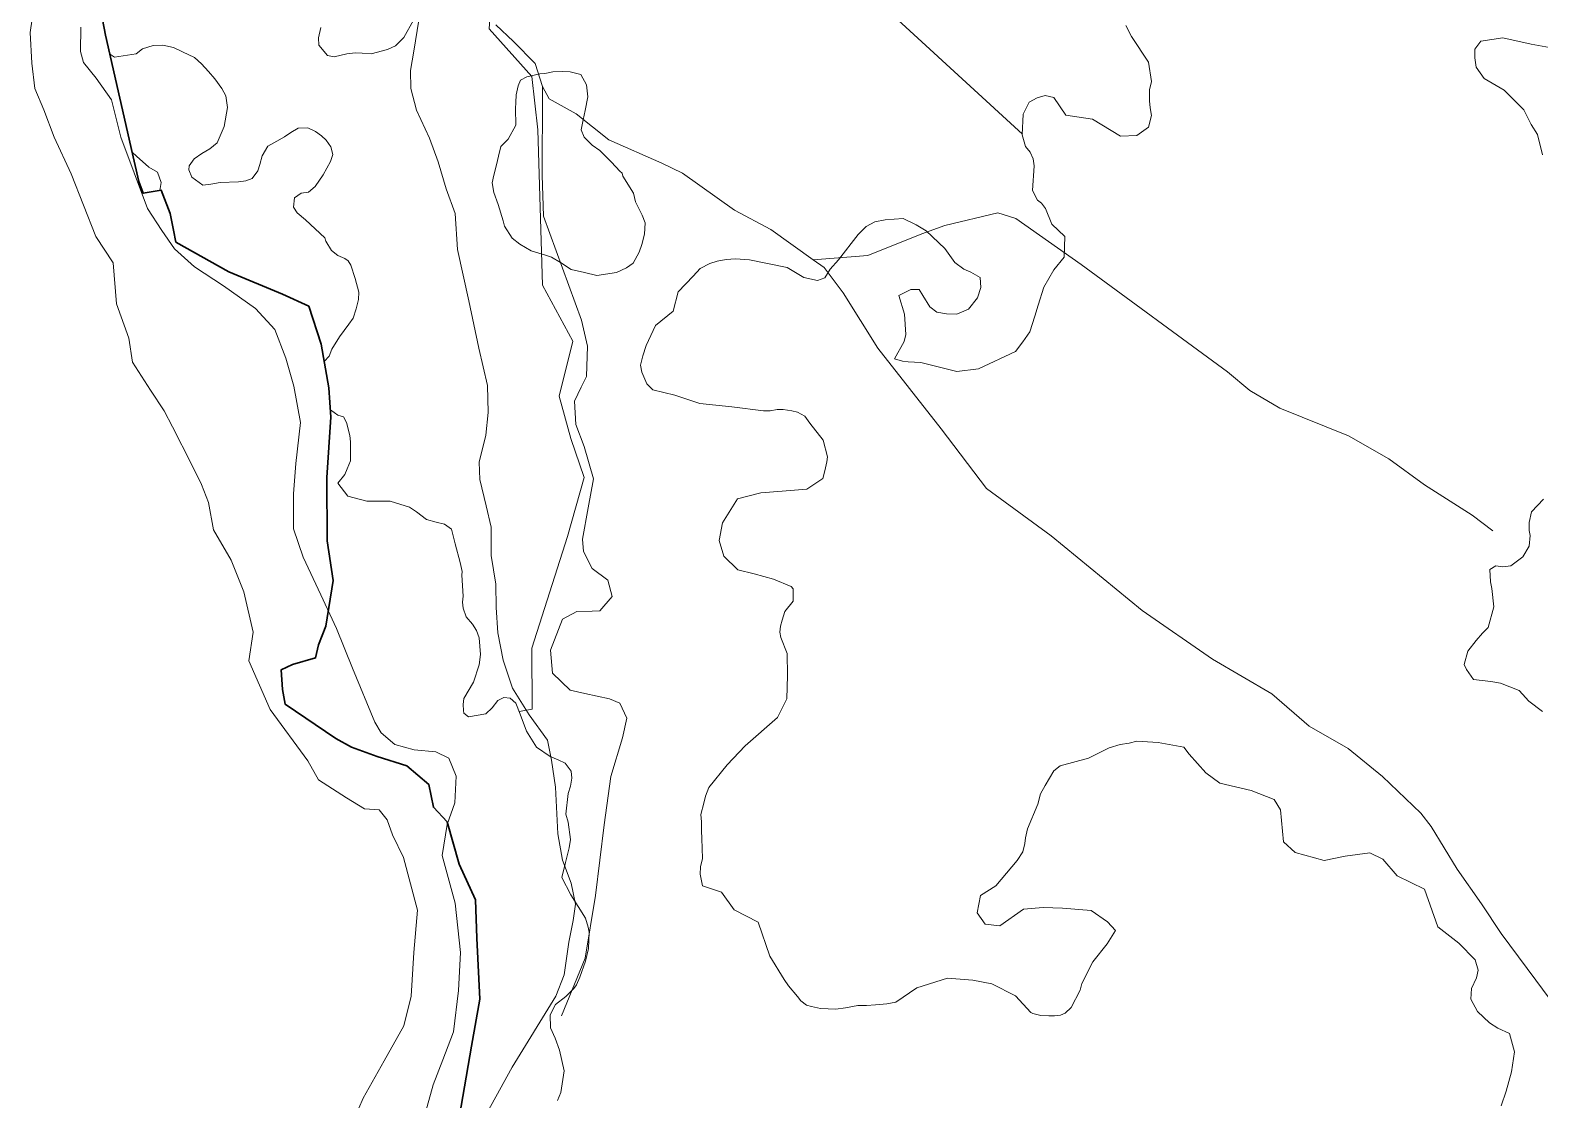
# Model space of a CAD drawing. Header units: metres. Extents: x 4652992 to 4879070, y 2074171 to 2309877.
# Drawn here: x 4653483.7 to 4653619.9, y 2307784.4 to 2307880.8 of the extents above; entities that cross this region are included whole.
import ezdxf

# ---------------------------------------------------------------- set-up
doc = ezdxf.new("R2010")
doc.units = ezdxf.units.M
doc.header["$MEASUREMENT"] = 0
doc.linetypes.add('DGN Style 3', pattern=[92.779933, 66.271381, -26.508552])
for name, color, linetype, lineweight in [('Level 1', 2, 'Continuous', 0), ('Level 2', 6, 'Continuous', 0), ('Level 20', 30, 'DGN Style 3', 0), ('Level 37', 3, 'Continuous', 0), ('Level 40', 1, 'Continuous', 0)]:
    doc.layers.add(name, color=color, linetype=linetype, lineweight=lineweight)
doc.layers.add('Limite', color=38, linetype='Continuous', lineweight=0, plot=False)

msp = doc.modelspace()

# ---------------------------------------------------------------- linework, layer by layer
at = {"layer": 'Level 1'}
for points in [[(4653531.627932, 2307791.94208, 1282.1875), (4653533.753115, 2307797.139529, 1282.075), (4653534.701296, 2307802.785891, 1281.95), (4653535.468691, 2307809.158327, 1281.6875), (4653536.072695, 2307813.541506, 1281.275), (4653537.127932, 2307817.014284, 1280.9875), (4653537.525088, 2307818.79529, 1280.875), (4653536.89313, 2307820.151308, 1280.7625), (4653535.95331, 2307820.547488, 1280.6875), (4653533.750307, 2307821.006716, 1280.625), (4653532.414675, 2307821.304079, 1280.6125), (4653530.826296, 2307822.841677, 1280.5875), (4653530.640078, 2307824.939699, 1280.5875), (4653531.72748, 2307827.719729, 1280.5875), (4653533.001284, 2307828.402102, 1280.5625), (4653534.409731, 2307828.431277, 1280.55), (4653535.10248, 2307828.46393, 1280.5), (4653536.205324, 2307829.776308, 1280.4625), (4653535.814089, 2307831.234316, 1280.425), (4653534.399905, 2307832.296877, 1280.4), (4653533.616091, 2307833.811281, 1280.375), (4653533.521487, 2307834.922732, 1280.3625), (4653534.031679, 2307837.769106, 1280.3), (4653534.518923, 2307840.371279, 1280.1625), (4653533.676882, 2307843.300722, 1279.925), (4653532.933291, 2307845.273501, 1279.775), (4653532.812929, 2307847.387697, 1279.525), (4653533.407717, 2307848.65729, 1279.3625), (4653533.900088, 2307849.607119, 1279.1125), (4653533.978091, 2307852.331484, 1278.7375), (4653533.445925, 2307854.693484, 1278.6625), (4653530.020083, 2307864.055727, 1278.3625), (4653529.881533, 2307867.763125, 1278.2), (4653529.918309, 2307875.155064, 1277.1257), (4653529.921328, 2307875.761721, 1277.0375), (4653529.263308, 2307877.839907, 1276.8), (4653527.309084, 2307879.832888, 1276.55), (4653525.71393, 2307881.340884, 1276.4375)], [(4653622.041689, 2307791.807497, 1336), (4653619.566714, 2307795.161501, 1334), (4653616.421084, 2307799.381533, 1329), (4653614.658327, 2307802.04529, 1327), (4653612.472292, 2307805.163332, 1325), (4653610.111696, 2307809.00812, 1321), (4653609.187685, 2307810.218874, 1320), (4653605.70508, 2307813.525515, 1319), (4653602.619875, 2307816.056704, 1317), (4653599.088686, 2307818.083681, 1315), (4653595.718874, 2307820.981325, 1313), (4653590.391299, 2307824.116091, 1313), (4653584.038882, 2307828.509096, 1312), (4653575.834292, 2307835.248293, 1304), (4653569.98688, 2307839.516482, 1296), (4653565.882693, 2307844.902712, 1292), (4653560.183901, 2307852.166872, 1287), (4653557.056887, 2307857.168093, 1283), (4653555.3277, 2307859.426333, 1282), (4653554.343166, 2307860.133174, 1281.643559), (4653550.528506, 2307862.871889, 1280.2625), (4653547.254702, 2307864.601504, 1279.975), (4653542.561526, 2307867.960879, 1279.5), (4653540.694277, 2307868.845705, 1279.2875), (4653535.917038, 2307870.966704, 1278.78871), (4653532.958681, 2307873.289126, 1278.3875), (4653530.515078, 2307874.648928, 1278), (4653529.921328, 2307875.761721, 1277.1257)], [(4653615.661074, 2307835.693911, 1323), (4653613.798708, 2307837.096499, 1320), (4653609.514284, 2307839.831118, 1316), (4653606.288698, 2307842.172488, 1314), (4653602.650332, 2307844.260927, 1312), (4653596.443911, 2307846.765688, 1308), (4653593.752505, 2307848.360476, 1306.4875), (4653591.7381, 2307850.015505, 1305.1375), (4653578.532107, 2307859.697512, 1292.875), (4653572.623904, 2307863.846682, 1288.675), (4653571.004702, 2307864.36188, 1287.8625), (4653566.230288, 2307863.226321, 1285.675), (4653564.144472, 2307862.483095, 1284.85), (4653559.28113, 2307860.53113, 1283.125), (4653554.343166, 2307860.133174, 1281.402)]]:
    msp.add_polyline3d(points, dxfattribs=at)
at = {"layer": 'Level 2'}
for points in [[(4653512.942324, 2307782.704714, 1280.0578), (4653513.740725, 2307784.524294, 1279.9451), (4653515.640078, 2307787.876284, 1279.8299), (4653517.391482, 2307791.029482, 1279.6378), (4653518.079287, 2307793.707705, 1279.5097), (4653518.29529, 2307797.657107, 1279.3721), (4653518.650088, 2307801.461916, 1279.1964), (4653517.372927, 2307806.218081, 1279.1964), (4653516.389284, 2307808.276491, 1279.1964), (4653515.905703, 2307809.613283, 1279.1464), (4653515.164675, 2307810.537112, 1279.1464), (4653513.840273, 2307810.613711, 1278.9026), (4653512.218508, 2307811.599917, 1278.8534), (4653509.707094, 2307813.220095, 1278.8172), (4653508.732912, 2307814.940676, 1278.793), (4653505.356692, 2307819.572878, 1278.4923), (4653503.416079, 2307823.958498, 1278.0197), (4653503.797488, 2307826.539919, 1277.3693), (4653502.974489, 2307830.181887, 1276.7089), (4653501.821108, 2307833.047488, 1276.4252), (4653500.233706, 2307835.781313, 1276.0964), (4653499.772524, 2307838.231325, 1275.8839), (4653499.135683, 2307839.881533, 1275.6664), (4653498.233095, 2307841.698305, 1275.5339), (4653496.541506, 2307845.056887, 1275.5339), (4653495.775698, 2307846.514529, 1275.4061), (4653494.551333, 2307848.379275, 1275.2928), (4653492.922304, 2307850.894472, 1275.09), (4653492.5907, 2307853.07593, 1274.7438), (4653491.469301, 2307856.159914, 1274.2511), (4653491.161501, 2307859.859682, 1274.0105), (4653489.619875, 2307862.23511, 1273.878), (4653487.386721, 2307867.900332, 1273.3619), (4653485.85248, 2307871.203127, 1273.0165), (4653484.923098, 2307873.668886, 1272.9064), (4653484.092898, 2307875.586733, 1272.8577), (4653483.832705, 2307877.87372, 1272.8397), (4653483.686281, 2307880.624514, 1272.8345), (4653484.019717, 2307882.899294, 1272.8339)], [(4653488.249087, 2307881.111696, 1272.8375), (4653488.223879, 2307878.907473, 1272.8375), (4653488.506533, 2307877.94208, 1272.8625), (4653489.648318, 2307876.505129, 1272.925), (4653491.016909, 2307874.550905, 1273.0375), (4653491.853884, 2307871.190127, 1273.3), (4653494.279299, 2307864.767885, 1273.8875), (4653495.575503, 2307862.767519, 1274.05), (4653496.700503, 2307861.116274, 1274.275), (4653498.517519, 2307859.497927, 1274.6375), (4653501.12488, 2307857.796877, 1275.1375), (4653504.028689, 2307855.74988, 1275.3125), (4653505.74988, 2307853.841494, 1275.4375), (4653506.758913, 2307851.251528, 1275.5375), (4653507.471499, 2307848.72748, 1275.5375), (4653508.077883, 2307845.449099, 1275.7125), (4653507.662905, 2307841.775698, 1275.8875), (4653507.452883, 2307839.021487, 1276.1), (4653507.436892, 2307835.881716, 1276.3875), (4653508.327273, 2307833.318117, 1276.7125), (4653509.902102, 2307829.9173, 1277.4875), (4653511.342287, 2307826.889101, 1278.05), (4653512.781924, 2307823.300478, 1278.5), (4653514.777102, 2307818.436892, 1278.8), (4653515.369326, 2307817.464724, 1278.825), (4653516.597109, 2307816.413088, 1278.85), (4653518.326113, 2307815.934878, 1278.9), (4653520.305727, 2307815.742922, 1279.05), (4653521.454897, 2307815.175905, 1279.15), (4653522.122317, 2307813.564516, 1279.15), (4653521.991518, 2307811.166079, 1279.15), (4653521.30469, 2307809.2027, 1279.2), (4653520.867312, 2307806.405703, 1279.2), (4653522.02289, 2307802.10248, 1279.2), (4653522.526308, 2307797.664309, 1279.3875), (4653522.348696, 2307794.218081, 1279.4875), (4653521.890688, 2307790.492129, 1279.625), (4653520.923281, 2307787.968691, 1279.8125), (4653520.051516, 2307785.735293, 1279.9), (4653519.215273, 2307782.684695, 1280.075)]]:
    msp.add_polyline3d(points, dxfattribs=at)
at = {"layer": 'Level 20', "linetype": 'Continuous'}
msp.add_polyline3d([(4653524.232017, 2307781.948055, 1282.8384), (4653527.175505, 2307787.306979, 1282.5384), (4653531.124696, 2307793.706724, 1282.4732), (4653531.886905, 2307795.634814, 1282.6132), (4653532.104591, 2307797.319019, 1282.5432), (4653532.298946, 2307798.579999, 1282.4732), (4653532.695936, 2307800.554068, 1282.4732), (4653532.897607, 2307802.008767, 1282.4032), (4653532.503771, 2307803.896358, 1282.2632), (4653531.726682, 2307805.991514, 1282.1232), (4653531.290271, 2307808.358907, 1281.9832), (4653531.091142, 2307812.56344, 1281.9132), (4653530.743313, 2307815.00805, 1281.8432), (4653530.355868, 2307816.798765, 1281.7732), (4653528.72367, 2307819.080965, 1281.5632), (4653527.19746, 2307821.513198, 1281.4232), (4653526.355124, 2307824.037475, 1281.3532), (4653525.878353, 2307826.500572, 1281.2832), (4653525.747916, 2307828.762471, 1281.1432), (4653525.710226, 2307830.875815, 1281.0032), (4653525.272154, 2307833.466344, 1280.7232), (4653525.279022, 2307836.0342, 1280.5132), (4653524.840281, 2307837.957585, 1280.3732), (4653524.252083, 2307840.332124, 1280.2332), (4653524.204919, 2307841.878323, 1279.9532), (4653524.791671, 2307844.314881, 1279.7432), (4653525.025137, 2307846.356348, 1279.5332), (4653524.965172, 2307848.785626, 1279.4632), (4653524.167803, 2307852.17109, 1279.4632), (4653523.273354, 2307856.430933, 1279.3232), (4653522.256992, 2307861.052452, 1279.3232), (4653522.043151, 2307864.320027, 1279.2532), (4653521.218709, 2307866.54056, 1278.9732), (4653520.509952, 2307868.972645, 1278.7632), (4653519.731801, 2307871.115163, 1278.6232), (4653518.557142, 2307873.620972, 1278.5532), (4653518.025463, 2307875.571781, 1278.5532), (4653518.000445, 2307877.210911, 1278.5532), (4653518.29451, 2307878.966865, 1278.5532), (4653518.766741, 2307881.753784, 1278.2732)], dxfattribs=at)
at = {"layer": 'Level 37'}
for points in [[(4653554.620443, 2307888.557278, 1281.3737), (4653563.074828, 2307880.774638, 1285.5737), (4653573.218041, 2307871.461033, 1290.865881)], [(4653525.424825, 2307885.958438, 1278.363689), (4653525.095316, 2307880.962568, 1278.363689), (4653528.966372, 2307876.680978, 1278.363689), (4653529.490713, 2307871.86308, 1279.273689), (4653529.922987, 2307857.834935, 1281.23369), (4653532.656691, 2307852.797081, 1281.303689), (4653531.427626, 2307847.839356, 1281.863689), (4653532.472272, 2307844.02047, 1281.723689), (4653533.683105, 2307840.49523, 1281.79369), (4653532.175078, 2307835.184705, 1282.143689), (4653528.953826, 2307825.098293, 1282.42369), (4653528.977992, 2307819.591152, 1282.42369), (4653527.818246, 2307819.389212, 1282.346933)]]:
    msp.add_polyline3d(points, dxfattribs=at)
at = {"layer": 'Level 40', "color": 3}
for points in [[(4653518.288613, 2307881.748267, 1283.242636), (4653517.393559, 2307880.194624, 1282.042636), (4653516.644287, 2307879.436304, 1282.042636), (4653515.935005, 2307879.104954, 1282.042636), (4653514.454156, 2307878.706309, 1282.042636), (4653513.651478, 2307878.771071, 1282.042636), (4653513.027445, 2307878.79366, 1282.042636), (4653512.255816, 2307878.726373, 1282.042636), (4653511.115201, 2307878.434383, 1282.042636), (4653510.519542, 2307878.574968, 1282.042636), (4653509.737183, 2307879.507924, 1282.042636), (4653509.700754, 2307880.140114, 1282.042636), (4653509.9284, 2307881.08412, 1282.042636)], [(4653616.414622, 2307783.840576, 1341.7447), (4653616.878397, 2307785.146155, 1341.7447), (4653617.356307, 2307786.895363, 1341.1447), (4653617.631692, 2307788.687363, 1340.5447), (4653617.176267, 2307790.346299, 1339.9447), (4653616.135989, 2307790.820836, 1338.7447), (4653615.379091, 2307791.309494, 1337.5447), (4653614.2993, 2307792.32522, 1336.9447), (4653613.693262, 2307793.434223, 1335.4447), (4653613.740503, 2307794.411736, 1335.4447), (4653614.211195, 2307795.376148, 1335.4447), (4653614.342628, 2307796.05507, 1335.4447), (4653614.094203, 2307796.982627, 1334.8447), (4653612.609909, 2307798.508458, 1334.2447), (4653610.709996, 2307799.956864, 1332.7447), (4653609.523572, 2307803.368362, 1333.722571), (4653607.032222, 2307804.5689, 1331.96405), (4653605.756358, 2307806.072656, 1329.96405), (4653604.56755, 2307806.656173, 1329.16405), (4653602.356701, 2307806.339566, 1329.16405), (4653600.451796, 2307805.951159, 1329.16405), (4653597.847505, 2307806.689941, 1329.16405), (4653596.783471, 2307807.645811, 1329.16405), (4653596.508698, 2307810.536272, 1329.16405), (4653595.946561, 2307811.452817, 1327.96405), (4653593.872156, 2307812.260952, 1327.96405), (4653591.039822, 2307812.940787, 1326.764049), (4653589.781644, 2307813.870695, 1325.96405), (4653588.279733, 2307815.534354, 1324.764049), (4653587.780988, 2307816.168501, 1324.764049), (4653585.463209, 2307816.599414, 1322.764049), (4653583.554252, 2307816.706616, 1320.36405), (4653582.859561, 2307816.544333, 1320.36405), (4653582.040726, 2307816.411161, 1320.36405), (4653581.053244, 2307816.12237, 1320.36405), (4653579.19018, 2307815.193169, 1320.36405), (4653576.641198, 2307814.493285, 1317.564049), (4653576.070961, 2307814.03916, 1317.564049), (4653575.292241, 2307812.719447, 1317.564049), (4653574.849373, 2307811.974136, 1317.564049), (4653574.626009, 2307811.046713, 1317.564049), (4653573.686774, 2307808.799536, 1318.36405), (4653573.493396, 2307807.996629, 1318.36405), (4653573.436653, 2307807.487941, 1318.36405), (4653573.258149, 2307806.746789, 1318.36405), (4653572.738591, 2307805.955028, 1318.36405), (4653570.839525, 2307803.660249, 1317.16405), (4653569.44452, 2307802.78853, 1316.36405), (4653569.133986, 2307801.225359, 1316.36405), (4653569.876684, 2307800.20084, 1316.36405), (4653571.194959, 2307800.067998, 1316.764049), (4653573.317681, 2307801.560428, 1319.96405), (4653575.090582, 2307801.710491, 1320.36405), (4653576.840731, 2307801.649602, 1321.16405), (4653579.430296, 2307801.436304, 1322.36405), (4653580.913738, 2307800.420302, 1322.764049), (4653581.628845, 2307799.630563, 1323.564049), (4653580.886328, 2307798.444398, 1323.564049), (4653579.578379, 2307796.807639, 1323.564049), (4653578.596508, 2307794.86808, 1322.764049), (4653578.448698, 2307794.25429, 1322.764049), (4653577.61655, 2307792.698324, 1322.764049), (4653577.097532, 2307792.171327, 1322.764049), (4653576.667195, 2307792.012612, 1322.764049), (4653576.127889, 2307791.944215, 1322.764049), (4653575.60335, 2307791.9372, 1322.764049), (4653574.893173, 2307791.973594, 1322.764049), (4653574.150659, 2307792.147233, 1322.764049), (4653573.97981, 2307792.252031, 1322.764049), (4653572.610318, 2307793.754697, 1322.36405), (4653570.45171, 2307794.841955, 1320.764049), (4653568.759948, 2307795.172956, 1319.16405), (4653566.462815, 2307795.337737, 1317.16405), (4653563.707631, 2307794.465004, 1314.36405), (4653561.805625, 2307793.170751, 1313.564049), (4653560.9782, 2307793.035756, 1313.564049), (4653559.962596, 2307792.944754, 1313.564049), (4653559.150074, 2307792.871948, 1313.564049), (4653558.365253, 2307792.875653, 1313.592624), (4653557.270694, 2307792.670894, 1313.621198), (4653556.380414, 2307792.550548, 1313.621198), (4653555.003272, 2307792.609728, 1313.621198), (4653554.187813, 2307792.800395, 1313.621198), (4653553.748704, 2307792.903065, 1313.621198), (4653553.244066, 2307793.283896, 1313.621198), (4653552.942602, 2307793.682937, 1313.621198), (4653552.118688, 2307794.664137, 1313.621198), (4653551.721704, 2307795.216963, 1313.621198), (4653550.426039, 2307797.329315, 1312.821198), (4653549.390657, 2307800.386424, 1310.421198), (4653547.200903, 2307801.503904, 1305.221198), (4653546.072723, 2307803.103857, 1302.821198), (4653544.365744, 2307803.666032, 1301.221198), (4653544.147668, 2307804.719883, 1301.221198), (4653544.172489, 2307805.382599, 1301.221198), (4653544.355461, 2307806.141983, 1301.221198), (4653544.304957, 2307807.945346, 1300.421198), (4653544.26591, 2307808.623753, 1300.421198), (4653544.257391, 2307809.428863, 1300.421198), (4653544.218343, 2307810.107276, 1300.421198), (4653544.46257, 2307811.120868, 1300.421198), (4653544.61521, 2307811.754358, 1300.421198), (4653544.94143, 2307812.547938, 1300.421198), (4653546.577067, 2307814.5738, 1300.421198), (4653548.192987, 2307816.308319, 1301.621198), (4653551.126045, 2307818.844695, 1308.021198), (4653551.977298, 2307820.545234, 1311.621198), (4653552.01785, 2307822.64451, 1311.621198), (4653552.010774, 2307824.624076, 1310.821198), (4653551.429955, 2307826.079866, 1310.821198), (4653551.346331, 2307826.561315, 1310.821198), (4653551.403717, 2307827.07564, 1310.821198), (4653551.539131, 2307827.637621, 1310.821198), (4653551.780705, 2307828.419997, 1308.821198), (4653552.532537, 2307829.355131, 1306.821198), (4653552.550656, 2307830.443464, 1304.421198), (4653552.363079, 2307830.656201, 1302.021198), (4653550.749119, 2307831.328913, 1300.421198), (4653549.030124, 2307831.813645, 1299.621198), (4653547.548896, 2307832.17605, 1298.821198), (4653546.290413, 2307833.410735, 1298.821198), (4653545.856198, 2307834.814278, 1298.421198), (4653546.174751, 2307836.417174, 1298.421198), (4653547.509751, 2307838.586399, 1298.421198), (4653549.628379, 2307839.117001, 1300.021198), (4653551.542145, 2307839.269509, 1301.221198), (4653553.76434, 2307839.437423, 1302.821198), (4653555.220422, 2307840.405745, 1303.621198), (4653555.387529, 2307841.099306, 1303.621198), (4653555.585018, 2307841.918964, 1303.621198), (4653555.627771, 2307842.375274, 1303.621198), (4653555.247327, 2307843.863879, 1303.621198), (4653554.030241, 2307845.396933, 1303.221198), (4653553.579198, 2307846.036378, 1303.221198), (4653552.924874, 2307846.390348, 1303.221198), (4653552.41582, 2307846.510139, 1303.221198), (4653551.63701, 2307846.626742, 1303.221198), (4653551.097515, 2307846.620358, 1303.221198), (4653550.463959, 2307846.502765, 1303.221198), (4653549.860789, 2307846.511354, 1303.221198), (4653546.998222, 2307846.882177, 1299.621198), (4653544.127893, 2307847.174223, 1295.621198), (4653541.873002, 2307847.936911, 1293.221198), (4653539.872589, 2307848.407708, 1293.221198), (4653539.319748, 2307848.943399, 1293.221198), (4653538.890226, 2307849.990858, 1293.221198), (4653538.770832, 2307850.627343, 1293.221198), (4653538.971251, 2307851.458934, 1293.221198), (4653539.267038, 2307852.40326, 1293.221198), (4653540.117525, 2307854.215453, 1290.821198), (4653541.710976, 2307855.510162, 1290.021198), (4653542.145923, 2307857.240401, 1287.621198), (4653543.50662, 2307858.670148, 1286.821198), (4653544.148647, 2307859.33689, 1286.821198), (4653545.01983, 2307859.813251, 1286.821198), (4653545.68313, 2307859.997744, 1286.821198), (4653546.47653, 2307860.151557, 1286.821198), (4653547.319412, 2307860.225524, 1286.821198), (4653548.602096, 2307860.127634, 1286.821198), (4653551.981677, 2307859.4252, 1288.021198), (4653553.489726, 2307858.54369, 1288.821198), (4653554.730332, 2307858.269913, 1289.621198), (4653555.406332, 2307858.51795, 1289.621198), (4653555.866721, 2307859.29208, 1289.621198), (4653556.617205, 2307860.133584, 1289.621198), (4653558.402431, 2307862.428377, 1289.621198), (4653559.12187, 2307863.141291, 1289.621198), (4653559.908929, 2307863.566659, 1289.621198), (4653560.843847, 2307863.753455, 1289.621198), (4653562.474543, 2307863.849474, 1290.021198), (4653563.64256, 2307863.302531, 1290.021198), (4653564.536138, 2307862.752498, 1290.021198), (4653566.227831, 2307861.152147, 1291.221198), (4653567.139277, 2307859.883323, 1292.821198), (4653567.949493, 2307859.286739, 1292.821198), (4653568.563408, 2307859.006801, 1292.821198), (4653569.404369, 2307858.538161, 1292.821198), (4653569.46199, 2307857.645997, 1292.821198), (4653569.166461, 2307856.70193, 1292.821198), (4653568.373418, 2307855.672375, 1292.821198), (4653567.31674, 2307855.245596, 1292.821198), (4653566.367848, 2307855.26649, 1292.821198), (4653565.514204, 2307855.400103, 1292.821198), (4653564.881933, 2307855.887078, 1292.821198), (4653564.243929, 2307856.916148, 1292.821198), (4653563.900378, 2307857.470279, 1292.821198), (4653563.144784, 2307857.445622, 1292.821198), (4653562.061246, 2307856.909755, 1293.621198), (4653562.580515, 2307855.2447, 1296.421198), (4653562.715622, 2307853.392254, 1298.421198), (4653562.539596, 2307852.762462, 1300.421198), (4653561.667203, 2307851.205331, 1301.621198), (4653562.391033, 2307850.98285, 1302.021198), (4653562.915864, 2307850.926005, 1302.021198), (4653564.044398, 2307850.860489, 1302.021198), (4653565.127212, 2307850.605468, 1302.021198), (4653567.315876, 2307850.046664, 1303.221198), (4653569.263318, 2307850.307118, 1306.421198), (4653572.590051, 2307851.850454, 1312.021198), (4653573.269829, 2307852.743671, 1312.021198), (4653573.886778, 2307853.651656, 1312.021198), (4653574.357533, 2307855.054881, 1312.021198), (4653574.660434, 2307856.036813, 1312.021198), (4653575.14851, 2307857.664998, 1310.821198), (4653576.054866, 2307859.217656, 1307.621198), (4653576.988147, 2307860.360982, 1303.221198), (4653577.057629, 2307862.235722, 1300.821198), (4653575.866339, 2307863.350168, 1298.421198), (4653575.295766, 2307864.754058, 1298.021198), (4653574.939499, 2307865.240749, 1298.021198), (4653574.601349, 2307865.52186, 1298.021198), (4653574.129518, 2307866.371364, 1298.021198), (4653574.299715, 2307868.609804, 1297.621198), (4653574.18127, 2307869.242042, 1297.621198), (4653573.919436, 2307869.840997, 1297.621198), (4653573.498905, 2307870.343147, 1297.621198), (4653573.216092, 2307871.417081, 1297.621198), (4653573.298565, 2307873.276393, 1296.421198), (4653573.843158, 2307874.360265, 1294.821198), (4653574.544581, 2307874.733731, 1294.821198), (4653575.279539, 2307874.964465, 1294.821198), (4653576.050869, 2307874.782227, 1294.821198), (4653577.147767, 2307873.174556, 1295.621198), (4653579.563177, 2307872.805091, 1298.421198), (4653582.076094, 2307871.275882, 1300.021198), (4653583.54811, 2307871.333136, 1301.621198), (4653584.603964, 2307872.085176, 1301.621198), (4653584.862585, 2307873.159026, 1301.621198), (4653584.760061, 2307873.850862, 1301.621198), (4653584.705987, 2307874.464495, 1301.621198), (4653584.679527, 2307875.472177, 1301.621198), (4653584.862084, 2307876.230181, 1301.621198), (4653584.618146, 2307877.962485, 1300.821198), (4653583.069602, 2307880.278929, 1299.621198), (4653582.565659, 2307881.268408, 1299.621198)], [(4653621.778341, 2307879.091365, 1328.421198), (4653619.141089, 2307879.593422, 1327.621198), (4653616.57431, 2307880.143232, 1326.821198), (4653614.597842, 2307879.840818, 1326.421198), (4653614.038336, 2307879.135131, 1326.421198), (4653614.046451, 2307878.359661, 1326.421198), (4653614.162758, 2307877.49415, 1326.421198), (4653614.893426, 2307876.483398, 1326.421198), (4653616.691402, 2307875.422841, 1328.021198), (4653618.485919, 2307873.648208, 1328.421198), (4653619.141171, 2307872.336455, 1328.421198), (4653619.700486, 2307871.433038, 1328.421198), (4653620.162705, 2307869.588557, 1328.421198)], [(4653510.215397, 2307850.952515, 1281.065305), (4653509.932423, 2307852.52888, 1281.225801), (4653508.828665, 2307855.944699, 1281.585537), (4653506.449768, 2307857.02149, 1281.847218), (4653501.612112, 2307859.056512, 1282.37316), (4653496.815618, 2307861.726392, 1282.923278), (4653496.619549, 2307862.798372, 1283.032486), (4653496.305391, 2307864.307258, 1283.186939), (4653495.516301, 2307866.412616, 1283.412255), (4653495.390867, 2307866.391486, 1283.425002), (4653495.513699, 2307867.119836, 1282.265305), (4653495.178719, 2307868.051257, 1282.265305), (4653494.381651, 2307868.494838, 1282.265305), (4653493.284186, 2307869.478116, 1282.265305), (4653492.877342, 2307869.84312, 1281.839459), (4653490.852935, 2307878.705553, 1277.648876), (4653491.281179, 2307878.411978, 1277.865304), (4653493.249264, 2307878.699489, 1279.865304), (4653493.835428, 2307879.159877, 1279.865304), (4653494.769834, 2307879.452555, 1279.865304), (4653495.645644, 2307879.502471, 1279.865304), (4653496.626304, 2307879.271076, 1279.865304), (4653497.445309, 2307878.906789, 1279.865304), (4653498.516366, 2307878.384742, 1280.265305), (4653499.153852, 2307877.806986, 1280.265305), (4653499.76206, 2307877.107952, 1280.265305), (4653500.339169, 2307876.459006, 1280.265305), (4653500.98999, 2307875.579027, 1280.265305), (4653501.353168, 2307874.937846, 1280.265305), (4653501.486595, 2307873.880822, 1280.265305), (4653501.199533, 2307872.153802, 1280.265305), (4653500.568783, 2307870.66984, 1280.665304), (4653499.882321, 2307870.148318, 1280.665304), (4653499.17452, 2307869.717224, 1280.665304), (4653498.497759, 2307869.236081, 1280.665304), (4653498.046364, 2307868.616378, 1280.665304), (4653497.999451, 2307868.243029, 1280.665304), (4653498.271122, 2307867.581042, 1280.665304), (4653499.265826, 2307866.876816, 1280.665304), (4653499.977268, 2307866.965421, 1280.665304), (4653500.830599, 2307867.105996, 1280.665304), (4653502.471325, 2307867.168584, 1281.065305), (4653503.141499, 2307867.266742, 1281.065305), (4653503.708788, 2307867.474505, 1281.065305), (4653504.220081, 2307868.164965, 1281.065305), (4653504.397214, 2307868.720766, 1281.065305), (4653504.632782, 2307869.51888, 1281.065305), (4653505.142232, 2307870.380458, 1281.065305), (4653505.940744, 2307870.832404, 1281.065305), (4653506.638199, 2307871.222794, 1281.065305), (4653507.203573, 2307871.601633, 1281.065305), (4653507.860212, 2307872.001613, 1281.065305), (4653508.734058, 2307872.0516, 1281.065305), (4653509.428955, 2307871.717006, 1281.065305), (4653509.982051, 2307871.330506, 1281.065305), (4653510.403094, 2307870.932478, 1281.065305), (4653510.816209, 2307870.322947, 1281.065305), (4653510.996281, 2307869.640352, 1281.065305), (4653510.799728, 2307869.003888, 1281.065305), (4653510.121252, 2307867.798216, 1281.065305), (4653509.39043, 2307866.73287, 1281.065305), (4653508.795911, 2307866.232841, 1281.065305), (4653508.125931, 2307866.13468, 1281.065305), (4653507.550851, 2307865.715394, 1281.065305), (4653507.437632, 2307864.888503, 1281.065305), (4653507.788742, 2307864.378983, 1281.065305), (4653508.537811, 2307863.733026, 1281.065305), (4653510.28373, 2307862.121357, 1281.465305), (4653510.378586, 2307861.800443, 1281.465305), (4653510.865054, 2307860.960757, 1281.465305), (4653511.44882, 2307860.524685, 1281.465305), (4653512.071493, 2307860.250059, 1281.465305), (4653512.368225, 2307860.052213, 1281.465305), (4653512.616299, 2307859.652581, 1281.465305), (4653513.015131, 2307858.449759, 1281.465305), (4653513.344167, 2307857.223919, 1281.065305), (4653513.310678, 2307856.549066, 1281.065305), (4653513.106232, 2307855.701109, 1281.065305), (4653512.820264, 2307854.872336, 1281.065305), (4653512.429664, 2307854.324214, 1281.065305), (4653511.597943, 2307853.197153, 1281.065305), (4653510.898219, 2307852.081649, 1281.065305), (4653510.660906, 2307851.454724, 1281.065305), (4653510.215397, 2307850.952515, 1281.065305)], [(4653526.361166, 2307863.645057, 1284.442636), (4653525.905518, 2307865.134025, 1284.842636), (4653525.539153, 2307866.214006, 1284.842636), (4653525.367492, 2307867.061794, 1284.842636), (4653525.537477, 2307867.766925, 1284.842636), (4653525.764123, 2307868.707093, 1284.842636), (4653525.94827, 2307869.470974, 1284.842636), (4653526.160747, 2307870.352368, 1284.842636), (4653526.819282, 2307871.004326, 1284.842636), (4653527.500846, 2307872.271814, 1284.842636), (4653527.48824, 2307873.775102, 1285.242636), (4653527.497121, 2307874.331604, 1285.242636), (4653527.534316, 2307875.005557, 1285.242636), (4653527.732511, 2307875.827708, 1285.242636), (4653527.919185, 2307876.342242, 1285.242636), (4653528.492385, 2307876.641395, 1285.242636), (4653529.686476, 2307876.918088, 1285.242636), (4653530.129593, 2307876.937605, 1285.242636), (4653530.852185, 2307877.077324, 1285.242636), (4653531.738355, 2307877.116352, 1285.242636), (4653532.418428, 2307877.07991, 1285.242636), (4653533.366408, 2307876.856095, 1285.242636), (4653533.893518, 2307875.916907, 1284.842636), (4653534.008453, 2307874.834254, 1284.842636), (4653533.770364, 2307873.586575, 1284.842636), (4653533.572119, 2307872.76411, 1284.842636), (4653533.41899, 2307871.868902, 1284.842636), (4653533.692327, 2307871.183512, 1284.842636), (4653534.394748, 2307870.458984, 1284.842636), (4653535.094507, 2307869.983451, 1284.842636), (4653535.706651, 2307869.404429, 1284.842636), (4653536.155126, 2307868.926117, 1284.842636), (4653536.902561, 2307868.128957, 1284.842636), (4653537.111311, 2307867.955548, 1284.842636), (4653537.17321, 2307867.692616, 1284.842636), (4653538.123014, 2307866.152281, 1284.442636), (4653538.308798, 2307865.363101, 1284.442636), (4653538.898095, 2307864.168214, 1284.442636), (4653539.171489, 2307863.482628, 1284.442636), (4653539.108571, 2307862.441563, 1284.442636), (4653538.881943, 2307861.501202, 1284.442636), (4653538.65268, 2307860.809901, 1284.442636), (4653538.101255, 2307859.821849, 1284.442636), (4653537.499416, 2307859.404671, 1284.442636), (4653536.586906, 2307858.998573, 1284.442636), (4653534.829959, 2307858.72931, 1284.442636), (4653533.703161, 2307858.994825, 1284.442636), (4653532.516987, 2307859.274331, 1284.442636), (4653531.534382, 2307859.878607, 1284.442636), (4653530.715504, 2307860.382195, 1284.442636), (4653530.195821, 2307860.566786, 1284.442636), (4653528.904956, 2307860.933114, 1284.442636), (4653527.862836, 2307861.551472, 1284.442636), (4653527.176625, 2307862.085972, 1284.442636), (4653526.49928, 2307863.17758, 1284.442636), (4653526.361166, 2307863.645057, 1284.442636)], [(4653524.136917, 2307795.747188, 1288.171068), (4653523.982436, 2307798.956555, 1287.803502), (4653523.871116, 2307802.409673, 1287.40827), (4653522.409753, 2307805.627824, 1287.003944), (4653521.306898, 2307809.440491, 1286.549907), (4653520.079362, 2307810.752978, 1286.344327), (4653519.647439, 2307812.817846, 1286.103), (4653517.666651, 2307814.489118, 1285.806523), (4653515.009323, 2307815.328554, 1285.487726), (4653512.669484, 2307816.167156, 1285.203384), (4653511.282082, 2307816.964078, 1285.02035), (4653506.685094, 2307820.070137, 1284.38568), (4653506.449854, 2307821.380417, 1284.233391), (4653506.334842, 2307823.166567, 1284.028638), (4653507.367719, 2307823.640744, 1283.898624), (4653509.432929, 2307824.231423, 1283.652897), (4653509.713422, 2307825.421394, 1283.513037), (4653510.352096, 2307827.087025, 1283.308967), (4653511.035988, 2307831.213178, 1282.830507), (4653510.488255, 2307834.786535, 1282.416953), (4653510.461251, 2307840.501827, 1281.763134), (4653510.830586, 2307845.93844, 1281.139768), (4653510.783584, 2307846.587665, 1281.065305), (4653511.452093, 2307846.128367, 1281.065305), (4653511.951686, 2307845.966403, 1281.065305), (4653512.232524, 2307845.455682, 1281.065305), (4653512.531081, 2307844.2738, 1281.065305), (4653512.57924, 2307843.728876, 1281.065305), (4653512.590152, 2307841.994954, 1281.865304), (4653512.280429, 2307841.268209, 1281.865304), (4653512.073944, 2307840.783707, 1281.865304), (4653511.436773, 2307840.000641, 1281.865304), (4653512.339724, 2307838.8285, 1283.865304), (4653514.064455, 2307838.350346, 1285.465305), (4653516.182145, 2307838.359494, 1287.465305), (4653517.92363, 2307837.820305, 1287.465305), (4653518.537016, 2307837.411677, 1287.465305), (4653519.436943, 2307836.71532, 1287.465305), (4653520.311083, 2307836.46586, 1287.465305), (4653521.068934, 2307836.287803, 1287.465305), (4653521.714261, 2307835.827626, 1287.465305), (4653522.022092, 2307834.521084, 1287.465305), (4653522.502063, 2307832.821507, 1287.465305), (4653522.667903, 2307832.033228, 1287.465305), (4653522.629556, 2307831.689609, 1287.465305), (4653522.754492, 2307829.809, 1287.465305), (4653522.707965, 2307829.246913, 1287.465305), (4653522.755689, 2307828.706778, 1287.465305), (4653523.015775, 2307827.940485, 1287.465305), (4653523.610751, 2307827.271902, 1287.465305), (4653523.963194, 2307826.704338, 1287.465305), (4653524.201277, 2307826.031398, 1287.465305), (4653524.332503, 2307824.546115, 1287.465305), (4653524.195485, 2307823.608612, 1287.465305), (4653523.677796, 2307822.043156, 1287.065305), (4653522.832192, 2307820.565735, 1287.065305), (4653522.743521, 2307820.013235, 1287.065305), (4653522.791269, 2307819.472841, 1287.065305), (4653522.825204, 2307819.244384, 1287.065305), (4653523.238206, 2307818.927033, 1287.065305), (4653524.796136, 2307819.183466, 1285.865304), (4653525.369079, 2307819.711598, 1285.865304), (4653525.887874, 2307820.384913, 1285.865304), (4653526.442515, 2307820.652304, 1285.865304), (4653527.010969, 2307820.607285, 1285.865304), (4653527.520837, 2307820.134359, 1285.865304), (4653527.909799, 2307819.159831, 1285.865304), (4653528.473075, 2307817.61448, 1285.865304), (4653529.371829, 2307816.167163, 1285.865304), (4653530.600633, 2307815.333997, 1286.665305), (4653531.328666, 2307815.030961, 1286.665305), (4653531.972428, 2307814.747687, 1286.665305), (4653532.50549, 2307814.005146, 1286.665305), (4653532.575227, 2307813.371238, 1286.665305), (4653532.4463, 2307812.651569, 1286.665305), (4653532.243193, 2307811.993394, 1286.665305), (4653532.0158, 2307810.123061, 1287.065305), (4653532.243838, 2307809.408309, 1287.065305), (4653532.449194, 2307807.861224, 1287.065305), (4653532.310279, 2307807.100198, 1287.065305), (4653531.988476, 2307805.764783, 1287.065305), (4653531.66667, 2307804.429353, 1287.065305), (4653532.486107, 2307802.846546, 1288.265305), (4653533.802248, 2307800.756268, 1288.665304), (4653534.051716, 2307799.950033, 1288.665304), (4653534.119393, 2307799.49429, 1288.665304), (4653534.072265, 2307798.009655, 1288.665304), (4653533.801344, 2307796.885319, 1288.665304), (4653533.272088, 2307795.425493, 1288.665304), (4653532.975484, 2307794.747038, 1288.665304), (4653532.759153, 2307794.401724, 1288.665304), (4653532.012357, 2307793.696576, 1288.665304), (4653531.076174, 2307792.970742, 1286.1258), (4653530.604504, 2307792.042427, 1286.1258), (4653530.635537, 2307790.847687, 1286.1258), (4653531.05333, 2307789.918776, 1286.1258), (4653531.454201, 2307788.850229, 1286.7258), (4653531.862137, 2307786.993208, 1286.7258), (4653531.564798, 2307785.020841, 1286.7258), (4653531.257997, 2307784.319532, 1286.7258)], [(4653620.25346, 2307838.54241, 1330.021198), (4653619.176512, 2307837.408003, 1329.221198), (4653618.942571, 2307836.436008, 1329.221198), (4653618.965268, 2307835.72457, 1329.221198), (4653619.046449, 2307835.256136, 1329.221198), (4653618.949483, 2307834.316096, 1329.221198), (4653618.395029, 2307833.35529, 1329.221198), (4653617.289928, 2307832.523968, 1329.221198), (4653616.558419, 2307832.439245, 1329.221198), (4653615.931938, 2307832.522396, 1329.221198), (4653615.401259, 2307832.197837, 1329.221198), (4653615.458599, 2307831.093025, 1329.221198), (4653615.571739, 2307830.488662, 1329.221198), (4653615.756839, 2307828.840271, 1329.221198), (4653615.242322, 2307826.971177, 1329.221198), (4653614.728947, 2307826.44988, 1329.221198), (4653614.186309, 2307825.807049, 1329.221198), (4653613.433519, 2307824.828391, 1329.221198), (4653613.079824, 2307823.627534, 1329.221198), (4653613.29805, 2307823.191081, 1329.221198), (4653613.918071, 2307822.275071, 1329.221198), (4653615.484341, 2307822.091322, 1330.821198), (4653616.353612, 2307821.951185, 1330.821198), (4653618.055271, 2307821.289087, 1332.421198), (4653618.362469, 2307820.961342, 1332.421198), (4653618.915948, 2307820.320172, 1332.421198), (4653620.15893, 2307819.388048, 1334.021198)], [(4653522.655779, 2307784.228634, 1286.0362), (4653523.502953, 2307789.193868, 1286.0537), (4653524.248014, 2307793.439146, 1286.0688), (4653524.136917, 2307795.747188, 1288.171068)]]:
    msp.add_polyline3d(points, dxfattribs=at)
at = {"layer": 'Limite', "color": 5, "linetype": 'Continuous', "lineweight": 30}
msp.add_polyline3d([(4653521.808604, 2307779.263401, 1282.136169), (4653523.502953, 2307789.193868, 1280.803933), (4653524.248014, 2307793.439146, 1280.826958), (4653523.982436, 2307798.956555, 1280.294128), (4653523.871116, 2307802.409673, 1280.193093), (4653522.409753, 2307805.627824, 1280.061985), (4653521.306898, 2307809.440491, 1279.871047), (4653520.079362, 2307810.752978, 1279.768252), (4653519.647439, 2307812.817846, 1279.568561), (4653517.666651, 2307814.489118, 1279.603579), (4653515.009323, 2307815.328554, 1279.56348), (4653512.669484, 2307816.167156, 1279.203707), (4653511.282082, 2307816.964078, 1279.132376), (4653506.685094, 2307820.070137, 1279.000882), (4653506.449854, 2307821.380417, 1278.805942), (4653506.334842, 2307823.166567, 1278.107652), (4653507.367719, 2307823.640744, 1278.281753), (4653509.432929, 2307824.231423, 1278.990099), (4653509.713422, 2307825.421394, 1279.05975), (4653510.352096, 2307827.087025, 1278.716676), (4653511.035988, 2307831.213178, 1277.861684), (4653510.488255, 2307834.786535, 1278.406711), (4653510.461251, 2307840.501827, 1278.559233), (4653510.830586, 2307845.93844, 1277.384593), (4653510.63803, 2307848.598151, 1276.982923), (4653509.932423, 2307852.52888, 1276.862436), (4653508.828665, 2307855.944699, 1277.114452), (4653506.449768, 2307857.02149, 1277.02602), (4653501.612112, 2307859.056512, 1276.183323), (4653496.815618, 2307861.726392, 1275.12445), (4653496.619549, 2307862.798372, 1275.206405), (4653496.305391, 2307864.307258, 1275.526009), (4653495.516301, 2307866.412616, 1274.887004), (4653493.888447, 2307866.138389, 1274.173318), (4653493.49392, 2307867.210877, 1274.030406), (4653493.061345, 2307869.037593, 1274.174771), (4653490.467133, 2307880.394512, 1273.695034), (4653488.505693, 2307890.75786, 1273.479975)], dxfattribs=at)

doc.saveas('drawing.dxf')
